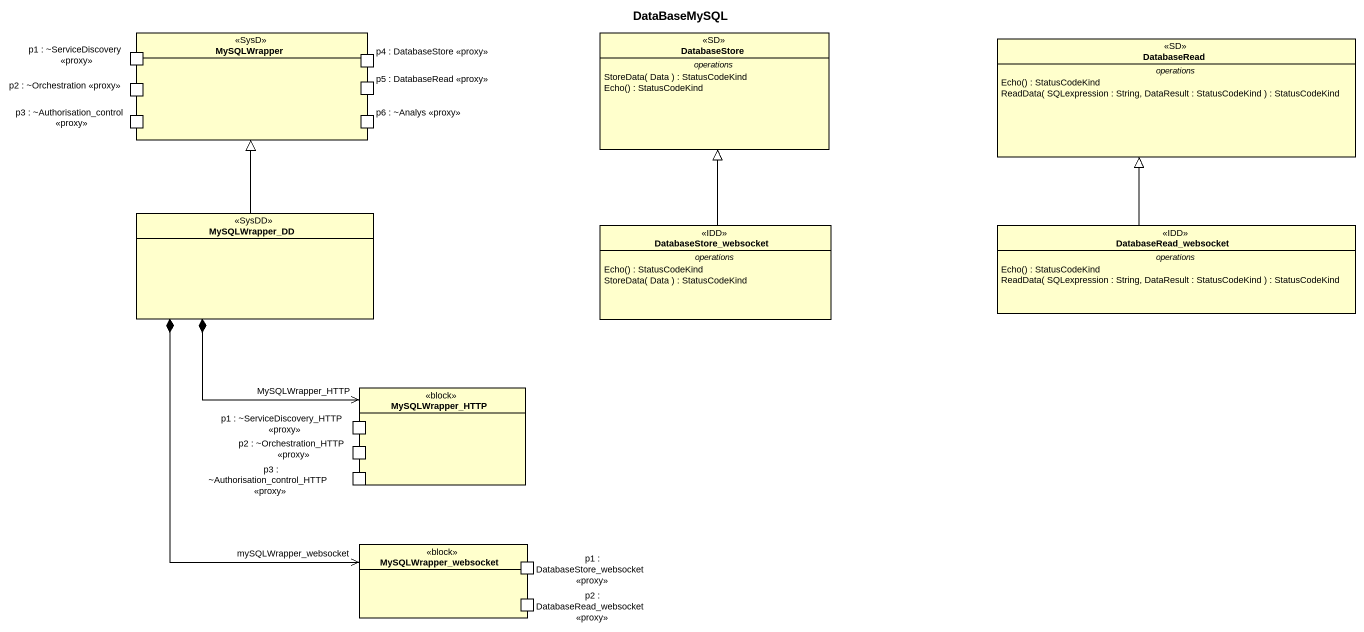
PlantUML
@startuml
title DataBaseMySQL
allowmixing
hide circle
hide empty members
rectangle MySQLWrapper <<SysD>> {
  port "p1 : ~ServiceDiscovery <<proxy>>" as p1_ServiceDiscovery_proxy
  port "p4 : DatabaseStore <<proxy>>" as p4_DatabaseStore_proxy
  port "p2 : ~Orchestration <<proxy>>" as p2_Orchestration_proxy
  port "p5 : DatabaseRead <<proxy>>" as p5_DatabaseRead_proxy
  port "p3 : ~Authorisation_control <<proxy>>" as p3_Authorisation_control
  port "p6 : ~Analys <<proxy>>" as p6_Analys_proxy
}
class DatabaseStore <<SD>> {
  -- operations --
  StoreData( Data ) : StatusCodeKind
  Echo() : StatusCodeKind
}
class DatabaseRead <<SD>> {
  -- operations --
  Echo() : StatusCodeKind
  ReadData( SQLexpression : String, DataResult : StatusCodeKind ) : StatusCodeKind
}
class MySQLWrapper_DD <<SysDD>>
class DatabaseStore_websocket <<IDD>> {
  -- operations --
  Echo() : StatusCodeKind
  StoreData( Data ) : StatusCodeKind
}
class DatabaseRead_websocket <<IDD>> {
  -- operations --
  Echo() : StatusCodeKind
  ReadData( SQLexpression : String, DataResult : StatusCodeKind ) : StatusCodeKind
}
rectangle MySQLWrapper_HTTP <<block>> {
  port "p1 : ~ServiceDiscovery_HTTP <<proxy>>" as p1_ServiceDiscovery_HTTP
  port "p2 : ~Orchestration_HTTP <<proxy>>" as p2_Orchestration_HTTP_proxy
  port "p3 : ~Authorisation_control_HTTP <<proxy>>" as p3_Authorisation_control_2
}
rectangle MySQLWrapper_websocket <<block>> {
  port "p1 : DatabaseStore_websocket <<proxy>>" as p1_DatabaseStore_websocket
  port "p2 : DatabaseRead_websocket <<proxy>>" as p2_DatabaseRead_websocket
}
MySQLWrapper_DD -up-|> MySQLWrapper
MySQLWrapper_DD *--> "MySQLWrapper_HTTP" MySQLWrapper_HTTP
MySQLWrapper_DD *--> "mySQLWrapper_websocket" MySQLWrapper_websocket
DatabaseStore_websocket -up-|> DatabaseStore
DatabaseRead_websocket -up-|> DatabaseRead
@enduml
